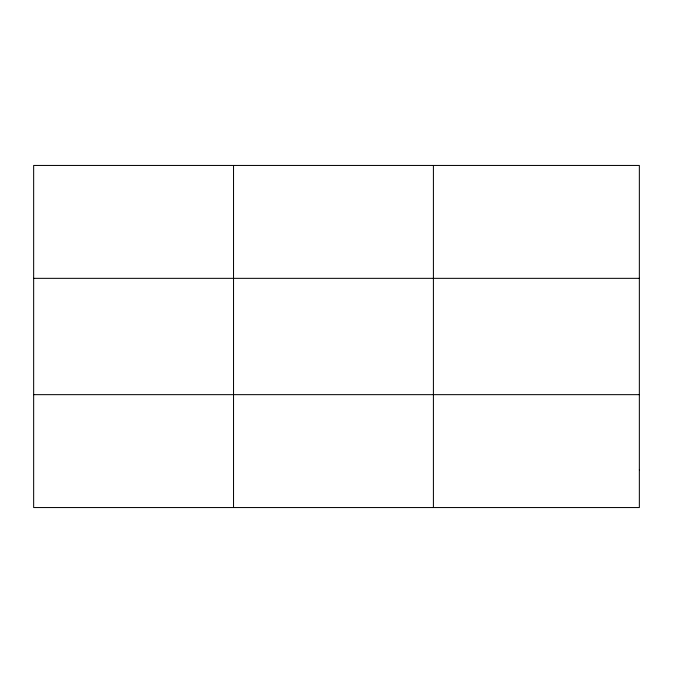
<?xml version="1.0" encoding="UTF-8"?>
<svg xmlns="http://www.w3.org/2000/svg" width="673" height="673" viewBox="0 0 673 673"><rect width="100%" height="100%" fill="white"/><g stroke="black" fill="none" stroke-linecap="round" stroke-linejoin="round"><path stroke-width="1.01" d="M233.531 507.551L233.531 165.449M433.412 507.551L433.412 165.449M33.65 278.344L639.35 278.344M33.65 394.656L639.35 394.656M639.35 469.922L639.35 507.551L33.65 507.551L33.65 165.449L639.35 165.449L639.35 469.922"/></g></svg>
